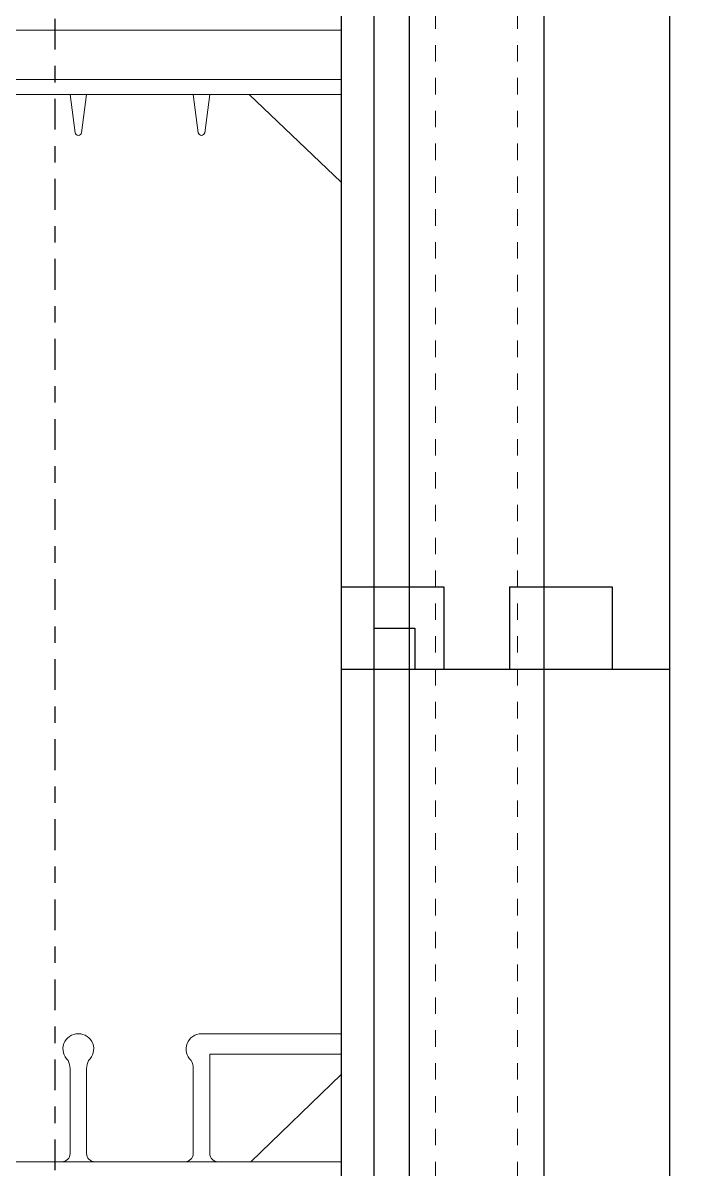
# Model space of a CAD drawing. Header units: inches. Extents: x -95.1 to -22.3, y 149.9 to 234.1.
# Drawn here: x -65.85 to -61.79, y 183.89 to 190.87 of the extents above; entities that cross this region are included whole.
import ezdxf

# ---------------------------------------------------------------- set-up
doc = ezdxf.new("R2010")
doc.units = ezdxf.units.IN
doc.header["$MEASUREMENT"] = 0
for name, pattern in [('CENTER', [2, 1.25, -0.25, 0.25, -0.25]), ('DASHED2', [0.375, 0.25, -0.125]), ('HIDDEN', [0.375, 0.25, -0.125])]:
    doc.linetypes.add(name, pattern=pattern)
for name, color, linetype, lineweight in [('A2 Hatch', 8, 'Continuous', 9), ('DETAILS', 7, 'Continuous', 13), ('DIM', 3, 'Continuous', 13), ('REBAR', 2, 'CENTER', 30)]:
    doc.layers.add(name, color=color, linetype=linetype, lineweight=lineweight)
doc.styles.add('ARCTEXT', font='arctext.shx', dxfattribs={"width": 0.85})
doc.dimstyles.new('ARCTEXT1-4', dxfattribs={"dimtxt": 4, "dimasz": 2, "dimexe": 2, "dimexo": 2, "dimgap": 2, "dimtad": 1, "dimdec": 4, "dimzin": 3, "dimdsep": 46, "dimlunit": 4, "dimtxsty": 'ARCTEXT', "dimblk": 'ARCHTICK', "dimcen": 2, "dimaunit": 1, "dimadec": 0, "dimazin": 0, "dimtfac": 1, "dimtdec": 4, "dimtmove": 2, "dimatfit": 3, "dimldrblk": 'arrow', "dimfxl": 0, "dimtolj": 1, "dimtzin": 0, "dimarcsym": 0})

# ---------------------------------------------------------------- blocks, each defined once
blk = doc.blocks.new('_ArchTick')
at = {"color": 0, "linetype": 'ByBlock', "const_width": 0.15}
blk.add_lwpolyline([(-0.5, -0.5), (0.5, 0.5)], dxfattribs=at)
blk = doc.blocks.new('arrow')
at = {"layer": 'DIM'}
blk.add_hatch(color=253, dxfattribs=at).paths.add_polyline_path([(-2, 0.5), (-2, -0.5), (0, 0)])
at = {"layer": 'DIM', "lineweight": 9}
for points in [[(-2, 0.983), (-2, 0.5), (-2.469, 0.617)], [(0.374, 0.094), (0, 0)], [(0.374, -0.094), (0, 0)], [(-2, -0.983), (-2, -0.5), (-2.469, -0.617)]]:
    blk.add_lwpolyline(points, dxfattribs=at)
at = {"layer": 'DIM', "lineweight": 15}
blk.add_lwpolyline([(0, 0), (-2, -0.5), (-2, 0.5), (0, 0)], dxfattribs=at)

msp = doc.modelspace()

# ---------------------------------------------------------------- linework, layer by layer
at = {"color": 1}
for p, q in [((-63.9175, 199.4395), (-63.9175, 186.9395)), ((-63.7175, 199.1895), (-63.7175, 186.9395)), ((-63.5025, 198.9395), (-63.5025, 186.9395)), ((-62.6825, 198.9395), (-62.6825, 186.9395)), ((-61.9175, 198.9395), (-61.9175, 186.9395)), ((-63.9175, 187.4395), (-63.2925, 187.4395)), ((-63.9175, 187.4395), (-63.2925, 187.4395)), ((-63.9175, 187.4395), (-63.2925, 187.4395)), ((-63.9175, 187.4395), (-63.2925, 187.4395)), ((-63.9175, 187.4395), (-63.2925, 187.4395)), ((-63.9175, 187.4395), (-63.2925, 187.4395)), ((-63.9175, 187.4395), (-63.2925, 187.4395)), ((-63.9175, 187.4395), (-63.2925, 187.4395)), ((-63.9175, 187.4395), (-63.2925, 187.4395)), ((-63.9175, 187.4395), (-63.2925, 187.4395)), ((-63.9175, 187.4395), (-63.2925, 187.4395)), ((-63.9175, 187.4395), (-63.9175, 176.0124)), ((-63.9175, 187.4395), (-63.2925, 187.4395)), ((-63.9175, 187.4395), (-63.2925, 187.4395)), ((-63.9175, 187.4395), (-63.2925, 187.4395)), ((-63.9175, 187.4395), (-63.2925, 187.4395)), ((-63.9175, 187.4395), (-63.2925, 187.4395)), ((-63.9175, 187.4395), (-63.2925, 187.4395)), ((-63.9175, 187.4395), (-63.2925, 187.4395)), ((-63.9175, 187.4395), (-63.2925, 187.4395)), ((-63.9175, 187.4395), (-63.2925, 187.4395)), ((-63.9175, 187.4395), (-63.2925, 187.4395)), ((-63.9175, 187.4395), (-63.2925, 187.4395)), ((-63.9175, 187.4395), (-63.2925, 187.4395)), ((-63.9175, 187.4395), (-63.2925, 187.4395)), ((-63.2925, 187.4395), (-63.2925, 186.9395)), ((-63.2925, 187.4395), (-63.2925, 186.9395)), ((-63.2925, 187.4395), (-63.2925, 186.9395)), ((-63.2925, 187.4395), (-63.2925, 186.9395)), ((-63.2925, 187.4395), (-63.2925, 186.9395)), ((-63.2925, 187.4395), (-63.2925, 186.9395)), ((-63.2925, 187.4395), (-63.2925, 186.9395)), ((-63.2925, 187.4395), (-63.2925, 186.9395)), ((-63.2925, 187.4395), (-63.2925, 186.9395)), ((-63.2925, 187.4395), (-63.2925, 186.9395)), ((-63.2925, 187.4395), (-63.2925, 186.9395)), ((-63.2925, 187.4395), (-63.2925, 186.9395)), ((-63.2925, 187.4395), (-63.2925, 186.9395)), ((-63.2925, 187.4395), (-63.2925, 186.9395)), ((-63.2925, 187.4395), (-63.2925, 186.9395)), ((-63.2925, 187.4395), (-63.2925, 186.9395)), ((-63.2925, 187.4395), (-63.2925, 186.9395)), ((-63.2925, 187.4395), (-63.2925, 186.9395)), ((-63.2925, 187.4395), (-63.2925, 186.9395)), ((-63.2925, 187.4395), (-63.2925, 186.9395)), ((-63.2925, 187.4395), (-63.2925, 186.9395)), ((-63.2925, 187.4395), (-63.2925, 186.9395)), ((-63.2925, 187.4395), (-63.2925, 186.9395)), ((-63.2925, 187.4395), (-63.2925, 186.9395)), ((-62.8925, 187.4395), (-62.8925, 186.9395)), ((-62.8925, 187.4395), (-62.2675, 187.4395)), ((-62.8925, 187.4395), (-62.8925, 186.9395)), ((-62.8925, 187.4395), (-62.2675, 187.4395)), ((-62.8925, 187.4395), (-62.8925, 186.9395)), ((-62.8925, 187.4395), (-62.2675, 187.4395)), ((-62.8925, 187.4395), (-62.8925, 186.9395)), ((-62.8925, 187.4395), (-62.2675, 187.4395)), ((-62.8925, 187.4395), (-62.8925, 186.9395)), ((-62.8925, 187.4395), (-62.2675, 187.4395)), ((-62.8925, 187.4395), (-62.8925, 186.9395)), ((-62.8925, 187.4395), (-62.2675, 187.4395)), ((-62.8925, 187.4395), (-62.8925, 186.9395)), ((-62.8925, 187.4395), (-62.2675, 187.4395)), ((-62.8925, 187.4395), (-62.8925, 186.9395)), ((-62.8925, 187.4395), (-62.2675, 187.4395)), ((-62.8925, 187.4395), (-62.8925, 186.9395)), ((-62.8925, 187.4395), (-62.2675, 187.4395)), ((-62.8925, 187.4395), (-62.8925, 186.9395)), ((-62.8925, 187.4395), (-62.2675, 187.4395)), ((-62.8925, 187.4395), (-62.8925, 186.9395)), ((-62.8925, 187.4395), (-62.2675, 187.4395)), ((-62.8925, 187.4395), (-62.8925, 186.9395)), ((-62.8925, 187.4395), (-62.2675, 187.4395)), ((-62.8925, 187.4395), (-62.8925, 186.9395)), ((-62.8925, 187.4395), (-62.2675, 187.4395)), ((-62.8925, 187.4395), (-62.8925, 186.9395)), ((-62.8925, 187.4395), (-62.2675, 187.4395)), ((-62.8925, 187.4395), (-62.8925, 186.9395)), ((-62.8925, 187.4395), (-62.2675, 187.4395)), ((-62.8925, 187.4395), (-62.8925, 186.9395)), ((-62.8925, 187.4395), (-62.2675, 187.4395)), ((-62.8925, 187.4395), (-62.8925, 186.9395)), ((-62.8925, 187.4395), (-62.2675, 187.4395)), ((-62.8925, 187.4395), (-62.8925, 186.9395)), ((-62.8925, 187.4395), (-62.2675, 187.4395)), ((-62.8925, 187.4395), (-62.8925, 186.9395)), ((-62.8925, 187.4395), (-62.2675, 187.4395)), ((-62.8925, 187.4395), (-62.8925, 186.9395)), ((-62.8925, 187.4395), (-62.2675, 187.4395)), ((-62.8925, 187.4395), (-62.8925, 186.9395)), ((-62.8925, 187.4395), (-62.2675, 187.4395)), ((-62.8925, 187.4395), (-62.8925, 186.9395)), ((-62.8925, 187.4395), (-62.2675, 187.4395)), ((-62.8925, 187.4395), (-62.8925, 186.9395)), ((-62.8925, 187.4395), (-62.2675, 187.4395)), ((-62.8925, 187.4395), (-62.8925, 186.9395)), ((-62.8925, 187.4395), (-62.2675, 187.4395)), ((-62.2675, 187.4395), (-62.2675, 186.9395)), ((-62.2675, 187.4395), (-62.2675, 186.9395)), ((-62.2675, 187.4395), (-62.2675, 186.9395)), ((-62.2675, 187.4395), (-62.2675, 186.9395)), ((-62.2675, 187.4395), (-62.2675, 186.9395)), ((-62.2675, 187.4395), (-62.2675, 186.9395)), ((-62.2675, 187.4395), (-62.2675, 186.9395)), ((-62.2675, 187.4395), (-62.2675, 186.9395)), ((-62.2675, 187.4395), (-62.2675, 186.9395)), ((-62.2675, 187.4395), (-62.2675, 186.9395)), ((-62.2675, 187.4395), (-62.2675, 186.9395)), ((-62.2675, 187.4395), (-62.2675, 186.9395)), ((-62.2675, 187.4395), (-62.2675, 186.9395)), ((-62.2675, 187.4395), (-62.2675, 186.9395)), ((-62.2675, 187.4395), (-62.2675, 186.9395)), ((-62.2675, 187.4395), (-62.2675, 186.9395)), ((-62.2675, 187.4395), (-62.2675, 186.9395)), ((-62.2675, 187.4395), (-62.2675, 186.9395)), ((-62.2675, 187.4395), (-62.2675, 186.9395)), ((-62.2675, 187.4395), (-62.2675, 186.9395)), ((-62.2675, 187.4395), (-62.2675, 186.9395)), ((-62.2675, 187.4395), (-62.2675, 186.9395)), ((-62.2675, 187.4395), (-62.2675, 186.9395)), ((-62.2675, 187.4395), (-62.2675, 186.9395)), ((-63.7175, 187.1895), (-63.4675, 187.1895)), ((-63.7175, 187.1895), (-63.4675, 187.1895)), ((-63.7175, 187.1895), (-63.4675, 187.1895)), ((-63.7175, 187.1895), (-63.4675, 187.1895)), ((-63.7175, 187.1895), (-63.4675, 187.1895)), ((-63.7175, 187.1895), (-63.4675, 187.1895)), ((-63.7175, 187.1895), (-63.4675, 187.1895)), ((-63.7175, 187.1895), (-63.4675, 187.1895)), ((-63.7175, 187.1895), (-63.4675, 187.1895)), ((-63.7175, 187.1895), (-63.4675, 187.1895)), ((-63.7175, 187.1895), (-63.4675, 187.1895)), ((-63.7175, 187.1895), (-63.7175, 176.0803)), ((-63.7175, 187.1895), (-63.4675, 187.1895)), ((-63.7175, 187.1895), (-63.4675, 187.1895)), ((-63.7175, 187.1895), (-63.4675, 187.1895)), ((-63.7175, 187.1895), (-63.4675, 187.1895)), ((-63.7175, 187.1895), (-63.4675, 187.1895)), ((-63.7175, 187.1895), (-63.4675, 187.1895)), ((-63.7175, 187.1895), (-63.4675, 187.1895)), ((-63.7175, 187.1895), (-63.4675, 187.1895)), ((-63.7175, 187.1895), (-63.4675, 187.1895)), ((-63.7175, 187.1895), (-63.4675, 187.1895)), ((-63.7175, 187.1895), (-63.4675, 187.1895)), ((-63.7175, 187.1895), (-63.4675, 187.1895)), ((-63.7175, 187.1895), (-63.4675, 187.1895)), ((-63.4675, 187.1895), (-63.4675, 186.9395)), ((-63.4675, 187.1895), (-63.4675, 186.9395)), ((-63.4675, 187.1895), (-63.4675, 186.9395)), ((-63.4675, 187.1895), (-63.4675, 186.9395)), ((-63.4675, 187.1895), (-63.4675, 186.9395)), ((-63.4675, 187.1895), (-63.4675, 186.9395)), ((-63.4675, 187.1895), (-63.4675, 186.9395)), ((-63.4675, 187.1895), (-63.4675, 186.9395)), ((-63.4675, 187.1895), (-63.4675, 186.9395)), ((-63.4675, 187.1895), (-63.4675, 186.9395)), ((-63.4675, 187.1895), (-63.4675, 186.9395)), ((-63.4675, 187.1895), (-63.4675, 186.9395)), ((-63.4675, 187.1895), (-63.4675, 186.9395)), ((-63.4675, 187.1895), (-63.4675, 186.9395)), ((-63.4675, 187.1895), (-63.4675, 186.9395)), ((-63.4675, 187.1895), (-63.4675, 186.9395)), ((-63.4675, 187.1895), (-63.4675, 186.9395)), ((-63.4675, 187.1895), (-63.4675, 186.9395)), ((-63.4675, 187.1895), (-63.4675, 186.9395)), ((-63.4675, 187.1895), (-63.4675, 186.9395)), ((-63.4675, 187.1895), (-63.4675, 186.9395)), ((-63.4675, 187.1895), (-63.4675, 186.9395)), ((-63.4675, 187.1895), (-63.4675, 186.9395)), ((-63.4675, 187.1895), (-63.4675, 186.9395)), ((-63.9175, 186.9395), (-61.9175, 186.9395)), ((-63.9175, 186.9395), (-63.7175, 186.9395)), ((-63.9175, 186.9395), (-61.9175, 186.9395)), ((-63.9175, 186.9395), (-61.9175, 186.9395)), ((-63.9175, 186.9395), (-63.7175, 186.9395)), ((-63.9175, 186.9395), (-61.9175, 186.9395)), ((-63.9175, 186.9395), (-61.9175, 186.9395)), ((-63.9175, 186.9395), (-61.9175, 186.9395)), ((-63.9175, 186.9395), (-63.7175, 186.9395)), ((-63.9175, 186.9395), (-61.9175, 186.9395)), ((-63.9175, 186.9395), (-61.9175, 186.9395)), ((-63.9175, 186.9395), (-63.7175, 186.9395)), ((-63.9175, 186.9395), (-61.9175, 186.9395)), ((-63.9175, 186.9395), (-61.9175, 186.9395)), ((-63.9175, 186.9395), (-61.9175, 186.9395)), ((-63.9175, 186.9395), (-63.7175, 186.9395)), ((-63.9175, 186.9395), (-61.9175, 186.9395)), ((-63.9175, 186.9395), (-61.9175, 186.9395)), ((-63.9175, 186.9395), (-63.7175, 186.9395)), ((-63.9175, 186.9395), (-61.9175, 186.9395)), ((-63.9175, 186.9395), (-61.9175, 186.9395)), ((-63.9175, 186.9395), (-61.9175, 186.9395)), ((-63.9175, 186.9395), (-63.7175, 186.9395)), ((-63.9175, 186.9395), (-61.9175, 186.9395)), ((-63.9175, 186.9395), (-61.9175, 186.9395)), ((-63.9175, 186.9395), (-63.7175, 186.9395)), ((-63.9175, 186.9395), (-61.9175, 186.9395)), ((-63.9175, 186.9395), (-61.9175, 186.9395)), ((-63.9175, 186.9395), (-61.9175, 186.9395)), ((-63.9175, 186.9395), (-63.7175, 186.9395)), ((-63.9175, 186.9395), (-61.9175, 186.9395)), ((-63.9175, 186.9395), (-61.9175, 186.9395)), ((-63.9175, 186.9395), (-63.7175, 186.9395)), ((-63.9175, 186.9395), (-61.9175, 186.9395)), ((-63.9175, 186.9395), (-61.9175, 186.9395)), ((-63.9175, 186.9395), (-61.9175, 186.9395)), ((-63.9175, 186.9395), (-63.7175, 186.9395)), ((-63.9175, 186.9395), (-61.9175, 186.9395)), ((-63.9175, 186.9395), (-61.9175, 186.9395)), ((-63.9175, 186.9395), (-63.7175, 186.9395)), ((-63.9175, 186.9395), (-61.9175, 186.9395)), ((-63.9175, 186.9395), (-61.9175, 186.9395)), ((-63.9175, 186.9395), (-61.9175, 186.9395)), ((-63.9175, 186.9395), (-63.7175, 186.9395)), ((-63.9175, 186.9395), (-61.9175, 186.9395)), ((-63.9175, 186.9395), (-61.9175, 186.9395)), ((-63.9175, 186.9395), (-63.7175, 186.9395)), ((-63.9175, 186.9395), (-61.9175, 186.9395)), ((-63.9175, 186.9395), (-61.9175, 186.9395)), ((-63.9175, 186.9395), (-61.9175, 186.9395)), ((-63.9175, 186.9395), (-63.7175, 186.9395)), ((-63.9175, 186.9395), (-61.9175, 186.9395)), ((-63.9175, 186.9395), (-61.9175, 186.9395)), ((-63.9175, 186.9395), (-63.7175, 186.9395)), ((-63.9175, 186.9395), (-61.9175, 186.9395)), ((-63.9175, 186.9395), (-61.9175, 186.9395)), ((-63.9175, 186.9395), (-61.9175, 186.9395)), ((-63.9175, 186.9395), (-63.7175, 186.9395)), ((-63.9175, 186.9395), (-61.9175, 186.9395)), ((-63.9175, 186.9395), (-61.9175, 186.9395)), ((-63.9175, 186.9395), (-63.7175, 186.9395)), ((-63.9175, 186.9395), (-61.9175, 186.9395)), ((-63.9175, 186.9395), (-61.9175, 186.9395)), ((-63.9175, 186.9395), (-61.9175, 186.9395)), ((-63.9175, 186.9395), (-63.7175, 186.9395)), ((-63.9175, 186.9395), (-61.9175, 186.9395)), ((-63.9175, 186.9395), (-61.9175, 186.9395)), ((-63.9175, 186.9395), (-63.7175, 186.9395)), ((-63.9175, 186.9395), (-61.9175, 186.9395)), ((-63.9175, 186.9395), (-61.9175, 186.9395)), ((-63.9175, 186.9395), (-61.9175, 186.9395)), ((-63.9175, 186.9395), (-63.7175, 186.9395)), ((-63.9175, 186.9395), (-61.9175, 186.9395)), ((-63.9175, 186.9395), (-61.9175, 186.9395)), ((-63.9175, 186.9395), (-63.7175, 186.9395)), ((-63.9175, 186.9395), (-61.9175, 186.9395)), ((-63.9175, 186.9395), (-61.9175, 186.9395)), ((-63.9175, 186.9395), (-61.9175, 186.9395)), ((-63.9175, 186.9395), (-63.7175, 186.9395)), ((-63.9175, 186.9395), (-61.9175, 186.9395)), ((-63.9175, 186.9395), (-61.9175, 186.9395)), ((-63.9175, 186.9395), (-63.7175, 186.9395)), ((-63.9175, 186.9395), (-61.9175, 186.9395)), ((-63.9175, 186.9395), (-61.9175, 186.9395)), ((-63.5025, 186.9395), (-61.9175, 186.9395)), ((-63.5025, 186.9395), (-61.9175, 186.9395)), ((-63.5025, 186.9395), (-61.9175, 186.9395)), ((-63.5025, 186.9395), (-61.9175, 186.9395)), ((-63.5025, 186.9395), (-61.9175, 186.9395)), ((-63.5025, 186.9395), (-61.9175, 186.9395)), ((-63.5025, 186.9395), (-61.9175, 186.9395)), ((-63.5025, 186.9395), (-61.9175, 186.9395)), ((-63.5025, 186.9395), (-61.9175, 186.9395)), ((-63.5025, 186.9395), (-61.9175, 186.9395)), ((-63.5025, 186.9395), (-61.9175, 186.9395)), ((-63.5025, 186.9395), (-61.9175, 186.9395)), ((-63.5025, 186.9395), (-63.5025, 176.1532)), ((-63.5025, 186.9395), (-61.9175, 186.9395)), ((-63.5025, 186.9395), (-61.9175, 186.9395)), ((-63.5025, 186.9395), (-61.9175, 186.9395)), ((-63.5025, 186.9395), (-61.9175, 186.9395)), ((-63.5025, 186.9395), (-61.9175, 186.9395)), ((-63.5025, 186.9395), (-61.9175, 186.9395)), ((-63.5025, 186.9395), (-61.9175, 186.9395)), ((-63.5025, 186.9395), (-61.9175, 186.9395)), ((-63.5025, 186.9395), (-61.9175, 186.9395)), ((-63.5025, 186.9395), (-61.9175, 186.9395)), ((-63.5025, 186.9395), (-61.9175, 186.9395)), ((-63.5025, 186.9395), (-61.9175, 186.9395)), ((-62.6825, 186.9395), (-62.6825, 176.4313)), ((-61.9175, 186.9395), (-61.9175, 176.6907))]:
    msp.add_line(p, q, dxfattribs=at)
at = {"color": 1, "linetype": 'HIDDEN', "ltscale": 0.02}
for p, q in [((-63.9175, 187.4395), (-63.2925, 187.4395)), ((-63.9175, 187.4395), (-63.2925, 187.4395)), ((-63.9175, 187.4395), (-63.2925, 187.4395)), ((-63.9175, 187.4395), (-63.2925, 187.4395)), ((-63.9175, 187.4395), (-63.2925, 187.4395)), ((-63.9175, 187.4395), (-63.2925, 187.4395)), ((-63.9175, 187.4395), (-63.2925, 187.4395)), ((-63.9175, 187.4395), (-63.2925, 187.4395)), ((-63.9175, 187.4395), (-63.2925, 187.4395)), ((-63.9175, 187.4395), (-63.2925, 187.4395)), ((-63.9175, 187.4395), (-63.2925, 187.4395)), ((-63.9175, 187.4395), (-63.2925, 187.4395)), ((-63.9175, 187.4395), (-63.2925, 187.4395)), ((-63.9175, 187.4395), (-63.2925, 187.4395)), ((-63.9175, 187.4395), (-63.2925, 187.4395)), ((-63.9175, 187.4395), (-63.2925, 187.4395)), ((-63.9175, 187.4395), (-63.2925, 187.4395)), ((-63.9175, 187.4395), (-63.2925, 187.4395)), ((-63.9175, 187.4395), (-63.2925, 187.4395)), ((-63.9175, 187.4395), (-63.2925, 187.4395)), ((-63.9175, 187.4395), (-63.2925, 187.4395)), ((-63.9175, 187.4395), (-63.2925, 187.4395)), ((-63.9175, 187.4395), (-63.2925, 187.4395)), ((-63.9175, 187.4395), (-63.2925, 187.4395)), ((-63.9175, 187.4395), (-63.2925, 187.4395)), ((-63.9175, 187.4395), (-63.2925, 187.4395)), ((-63.9175, 187.4395), (-63.2925, 187.4395)), ((-63.9175, 187.4395), (-63.2925, 187.4395)), ((-63.9175, 187.4395), (-63.2925, 187.4395)), ((-63.9175, 187.4395), (-63.2925, 187.4395)), ((-63.9175, 187.4395), (-63.2925, 187.4395)), ((-63.9175, 187.4395), (-63.2925, 187.4395)), ((-63.9175, 187.4395), (-63.2925, 187.4395)), ((-63.9175, 187.4395), (-63.2925, 187.4395)), ((-63.9175, 187.4395), (-63.2925, 187.4395)), ((-63.9175, 187.4395), (-63.2925, 187.4395)), ((-63.9175, 187.4395), (-63.2925, 187.4395)), ((-63.9175, 187.4395), (-63.2925, 187.4395)), ((-63.9175, 187.4395), (-63.2925, 187.4395)), ((-63.9175, 187.4395), (-63.2925, 187.4395)), ((-63.9175, 187.4395), (-63.2925, 187.4395)), ((-63.9175, 187.4395), (-63.2925, 187.4395)), ((-63.9175, 187.4395), (-63.2925, 187.4395)), ((-63.9175, 187.4395), (-63.2925, 187.4395)), ((-63.9175, 187.4395), (-63.2925, 187.4395)), ((-63.9175, 187.4395), (-63.2925, 187.4395)), ((-63.9175, 187.4395), (-63.2925, 187.4395)), ((-63.9175, 187.4395), (-63.2925, 187.4395)), ((-63.9175, 187.4395), (-63.2925, 187.4395)), ((-63.9175, 187.4395), (-63.2925, 187.4395)), ((-63.9175, 187.4395), (-63.2925, 187.4395)), ((-63.9175, 187.4395), (-63.2925, 187.4395)), ((-63.9175, 187.4395), (-63.2925, 187.4395)), ((-63.9175, 187.4395), (-63.2925, 187.4395)), ((-63.9175, 187.4395), (-63.2925, 187.4395)), ((-63.9175, 187.4395), (-63.2925, 187.4395)), ((-63.9175, 187.4395), (-63.2925, 187.4395)), ((-63.9175, 187.4395), (-63.2925, 187.4395)), ((-63.9175, 187.4395), (-63.2925, 187.4395)), ((-63.9175, 187.4395), (-63.2925, 187.4395)), ((-63.2925, 187.4395), (-63.2925, 186.9395)), ((-63.2925, 187.4395), (-63.2925, 186.9395)), ((-63.2925, 187.4395), (-63.2925, 186.9395)), ((-63.2925, 187.4395), (-63.2925, 186.9395)), ((-63.2925, 187.4395), (-63.2925, 186.9395)), ((-63.2925, 187.4395), (-63.2925, 186.9395)), ((-63.2925, 187.4395), (-63.2925, 186.9395)), ((-63.2925, 187.4395), (-63.2925, 186.9395)), ((-63.2925, 187.4395), (-63.2925, 186.9395)), ((-63.2925, 187.4395), (-63.2925, 186.9395)), ((-63.2925, 187.4395), (-63.2925, 186.9395)), ((-63.2925, 187.4395), (-63.2925, 186.9395)), ((-63.2925, 187.4395), (-63.2925, 186.9395)), ((-63.2925, 187.4395), (-63.2925, 186.9395)), ((-63.2925, 187.4395), (-63.2925, 186.9395)), ((-63.2925, 187.4395), (-63.2925, 186.9395)), ((-63.2925, 187.4395), (-63.2925, 186.9395)), ((-63.2925, 187.4395), (-63.2925, 186.9395)), ((-63.2925, 187.4395), (-63.2925, 186.9395)), ((-63.2925, 187.4395), (-63.2925, 186.9395)), ((-63.2925, 187.4395), (-63.2925, 186.9395)), ((-63.2925, 187.4395), (-63.2925, 186.9395)), ((-63.2925, 187.4395), (-63.2925, 186.9395)), ((-63.2925, 187.4395), (-63.2925, 186.9395)), ((-63.2925, 187.4395), (-63.2925, 186.9395)), ((-63.2925, 187.4395), (-63.2925, 186.9395)), ((-63.2925, 187.4395), (-63.2925, 186.9395)), ((-63.2925, 187.4395), (-63.2925, 186.9395)), ((-63.2925, 187.4395), (-63.2925, 186.9395)), ((-63.2925, 187.4395), (-63.2925, 186.9395)), ((-63.2925, 187.4395), (-63.2925, 186.9395)), ((-63.2925, 187.4395), (-63.2925, 186.9395)), ((-63.2925, 187.4395), (-63.2925, 186.9395)), ((-63.2925, 187.4395), (-63.2925, 186.9395)), ((-63.2925, 187.4395), (-63.2925, 186.9395)), ((-63.2925, 187.4395), (-63.2925, 186.9395)), ((-63.2925, 187.4395), (-63.2925, 186.9395)), ((-63.2925, 187.4395), (-63.2925, 186.9395)), ((-63.2925, 187.4395), (-63.2925, 186.9395)), ((-63.2925, 187.4395), (-63.2925, 186.9395)), ((-63.2925, 187.4395), (-63.2925, 186.9395)), ((-63.2925, 187.4395), (-63.2925, 186.9395)), ((-63.2925, 187.4395), (-63.2925, 186.9395)), ((-63.2925, 187.4395), (-63.2925, 186.9395)), ((-63.2925, 187.4395), (-63.2925, 186.9395)), ((-63.2925, 187.4395), (-63.2925, 186.9395)), ((-63.2925, 187.4395), (-63.2925, 186.9395)), ((-63.2925, 187.4395), (-63.2925, 186.9395)), ((-63.2925, 187.4395), (-63.2925, 186.9395)), ((-63.2925, 187.4395), (-63.2925, 186.9395)), ((-63.2925, 187.4395), (-63.2925, 186.9395)), ((-63.2925, 187.4395), (-63.2925, 186.9395)), ((-63.2925, 187.4395), (-63.2925, 186.9395)), ((-63.2925, 187.4395), (-63.2925, 186.9395)), ((-63.2925, 187.4395), (-63.2925, 186.9395)), ((-63.2925, 187.4395), (-63.2925, 186.9395)), ((-63.2925, 187.4395), (-63.2925, 186.9395)), ((-63.2925, 187.4395), (-63.2925, 186.9395)), ((-63.2925, 187.4395), (-63.2925, 186.9395)), ((-63.2925, 187.4395), (-63.2925, 186.9395)), ((-62.8925, 187.4395), (-62.8925, 186.9395)), ((-62.8925, 187.4395), (-62.2675, 187.4395)), ((-62.8925, 187.4395), (-62.8925, 186.9395)), ((-62.8925, 187.4395), (-62.2675, 187.4395)), ((-62.8925, 187.4395), (-62.8925, 186.9395)), ((-62.8925, 187.4395), (-62.2675, 187.4395)), ((-62.8925, 187.4395), (-62.8925, 186.9395)), ((-62.8925, 187.4395), (-62.2675, 187.4395)), ((-62.8925, 187.4395), (-62.8925, 186.9395)), ((-62.8925, 187.4395), (-62.2675, 187.4395)), ((-62.8925, 187.4395), (-62.8925, 186.9395)), ((-62.8925, 187.4395), (-62.2675, 187.4395)), ((-62.8925, 187.4395), (-62.8925, 186.9395)), ((-62.8925, 187.4395), (-62.2675, 187.4395)), ((-62.8925, 187.4395), (-62.8925, 186.9395)), ((-62.8925, 187.4395), (-62.2675, 187.4395)), ((-62.8925, 187.4395), (-62.8925, 186.9395)), ((-62.8925, 187.4395), (-62.2675, 187.4395)), ((-62.8925, 187.4395), (-62.8925, 186.9395)), ((-62.8925, 187.4395), (-62.2675, 187.4395)), ((-62.8925, 187.4395), (-62.8925, 186.9395)), ((-62.8925, 187.4395), (-62.2675, 187.4395)), ((-62.8925, 187.4395), (-62.8925, 186.9395)), ((-62.8925, 187.4395), (-62.2675, 187.4395)), ((-62.8925, 187.4395), (-62.8925, 186.9395)), ((-62.8925, 187.4395), (-62.2675, 187.4395)), ((-62.8925, 187.4395), (-62.8925, 186.9395)), ((-62.8925, 187.4395), (-62.2675, 187.4395)), ((-62.8925, 187.4395), (-62.8925, 186.9395)), ((-62.8925, 187.4395), (-62.2675, 187.4395)), ((-62.8925, 187.4395), (-62.8925, 186.9395)), ((-62.8925, 187.4395), (-62.2675, 187.4395)), ((-62.8925, 187.4395), (-62.8925, 186.9395)), ((-62.8925, 187.4395), (-62.2675, 187.4395)), ((-62.8925, 187.4395), (-62.8925, 186.9395)), ((-62.8925, 187.4395), (-62.2675, 187.4395)), ((-62.8925, 187.4395), (-62.8925, 186.9395)), ((-62.8925, 187.4395), (-62.2675, 187.4395)), ((-62.8925, 187.4395), (-62.8925, 186.9395)), ((-62.8925, 187.4395), (-62.2675, 187.4395)), ((-62.8925, 187.4395), (-62.8925, 186.9395)), ((-62.8925, 187.4395), (-62.2675, 187.4395)), ((-62.8925, 187.4395), (-62.8925, 186.9395)), ((-62.8925, 187.4395), (-62.2675, 187.4395)), ((-62.8925, 187.4395), (-62.8925, 186.9395)), ((-62.8925, 187.4395), (-62.2675, 187.4395)), ((-62.8925, 187.4395), (-62.8925, 186.9395)), ((-62.8925, 187.4395), (-62.2675, 187.4395)), ((-62.8925, 187.4395), (-62.8925, 186.9395)), ((-62.8925, 187.4395), (-62.2675, 187.4395)), ((-62.8925, 187.4395), (-62.8925, 186.9395)), ((-62.8925, 187.4395), (-62.2675, 187.4395)), ((-62.8925, 187.4395), (-62.8925, 186.9395)), ((-62.8925, 187.4395), (-62.2675, 187.4395)), ((-62.8925, 187.4395), (-62.8925, 186.9395)), ((-62.8925, 187.4395), (-62.2675, 187.4395)), ((-62.8925, 187.4395), (-62.8925, 186.9395)), ((-62.8925, 187.4395), (-62.2675, 187.4395)), ((-62.8925, 187.4395), (-62.8925, 186.9395)), ((-62.8925, 187.4395), (-62.2675, 187.4395)), ((-62.8925, 187.4395), (-62.8925, 186.9395)), ((-62.8925, 187.4395), (-62.2675, 187.4395)), ((-62.8925, 187.4395), (-62.8925, 186.9395)), ((-62.8925, 187.4395), (-62.2675, 187.4395)), ((-62.8925, 187.4395), (-62.8925, 186.9395)), ((-62.8925, 187.4395), (-62.2675, 187.4395)), ((-62.8925, 187.4395), (-62.8925, 186.9395)), ((-62.8925, 187.4395), (-62.2675, 187.4395)), ((-62.8925, 187.4395), (-62.8925, 186.9395)), ((-62.8925, 187.4395), (-62.2675, 187.4395)), ((-62.8925, 187.4395), (-62.8925, 186.9395)), ((-62.8925, 187.4395), (-62.2675, 187.4395)), ((-62.8925, 187.4395), (-62.8925, 186.9395)), ((-62.8925, 187.4395), (-62.2675, 187.4395)), ((-62.8925, 187.4395), (-62.8925, 186.9395)), ((-62.8925, 187.4395), (-62.2675, 187.4395)), ((-62.8925, 187.4395), (-62.8925, 186.9395)), ((-62.8925, 187.4395), (-62.2675, 187.4395)), ((-62.8925, 187.4395), (-62.8925, 186.9395)), ((-62.8925, 187.4395), (-62.2675, 187.4395)), ((-62.8925, 187.4395), (-62.8925, 186.9395)), ((-62.8925, 187.4395), (-62.2675, 187.4395)), ((-62.8925, 187.4395), (-62.8925, 186.9395)), ((-62.8925, 187.4395), (-62.2675, 187.4395)), ((-62.8925, 187.4395), (-62.8925, 186.9395)), ((-62.8925, 187.4395), (-62.2675, 187.4395)), ((-62.8925, 187.4395), (-62.8925, 186.9395)), ((-62.8925, 187.4395), (-62.2675, 187.4395)), ((-62.8925, 187.4395), (-62.8925, 186.9395)), ((-62.8925, 187.4395), (-62.2675, 187.4395)), ((-62.8925, 187.4395), (-62.8925, 186.9395)), ((-62.8925, 187.4395), (-62.2675, 187.4395)), ((-62.8925, 187.4395), (-62.8925, 186.9395)), ((-62.8925, 187.4395), (-62.2675, 187.4395)), ((-62.8925, 187.4395), (-62.8925, 186.9395)), ((-62.8925, 187.4395), (-62.2675, 187.4395)), ((-62.8925, 187.4395), (-62.8925, 186.9395)), ((-62.8925, 187.4395), (-62.2675, 187.4395)), ((-62.8925, 187.4395), (-62.8925, 186.9395)), ((-62.8925, 187.4395), (-62.2675, 187.4395)), ((-62.8925, 187.4395), (-62.8925, 186.9395)), ((-62.8925, 187.4395), (-62.2675, 187.4395)), ((-62.8925, 187.4395), (-62.8925, 186.9395)), ((-62.8925, 187.4395), (-62.2675, 187.4395)), ((-62.8925, 187.4395), (-62.8925, 186.9395)), ((-62.8925, 187.4395), (-62.2675, 187.4395)), ((-62.8925, 187.4395), (-62.8925, 186.9395)), ((-62.8925, 187.4395), (-62.2675, 187.4395)), ((-62.8925, 187.4395), (-62.8925, 186.9395)), ((-62.8925, 187.4395), (-62.2675, 187.4395)), ((-62.8925, 187.4395), (-62.8925, 186.9395)), ((-62.8925, 187.4395), (-62.2675, 187.4395)), ((-62.8925, 187.4395), (-62.8925, 186.9395)), ((-62.8925, 187.4395), (-62.2675, 187.4395)), ((-62.8925, 187.4395), (-62.8925, 186.9395)), ((-62.8925, 187.4395), (-62.2675, 187.4395)), ((-62.8925, 187.4395), (-62.8925, 186.9395)), ((-62.8925, 187.4395), (-62.2675, 187.4395)), ((-62.8925, 187.4395), (-62.8925, 186.9395)), ((-62.8925, 187.4395), (-62.2675, 187.4395)), ((-62.2675, 187.4395), (-62.2675, 186.9395)), ((-62.2675, 187.4395), (-62.2675, 186.9395)), ((-62.2675, 187.4395), (-62.2675, 186.9395)), ((-62.2675, 187.4395), (-62.2675, 186.9395)), ((-62.2675, 187.4395), (-62.2675, 186.9395)), ((-62.2675, 187.4395), (-62.2675, 186.9395)), ((-62.2675, 187.4395), (-62.2675, 186.9395)), ((-62.2675, 187.4395), (-62.2675, 186.9395)), ((-62.2675, 187.4395), (-62.2675, 186.9395)), ((-62.2675, 187.4395), (-62.2675, 186.9395)), ((-62.2675, 187.4395), (-62.2675, 186.9395)), ((-62.2675, 187.4395), (-62.2675, 186.9395)), ((-62.2675, 187.4395), (-62.2675, 186.9395)), ((-62.2675, 187.4395), (-62.2675, 186.9395)), ((-62.2675, 187.4395), (-62.2675, 186.9395)), ((-62.2675, 187.4395), (-62.2675, 186.9395)), ((-62.2675, 187.4395), (-62.2675, 186.9395)), ((-62.2675, 187.4395), (-62.2675, 186.9395)), ((-62.2675, 187.4395), (-62.2675, 186.9395)), ((-62.2675, 187.4395), (-62.2675, 186.9395)), ((-62.2675, 187.4395), (-62.2675, 186.9395)), ((-62.2675, 187.4395), (-62.2675, 186.9395)), ((-62.2675, 187.4395), (-62.2675, 186.9395)), ((-62.2675, 187.4395), (-62.2675, 186.9395)), ((-62.2675, 187.4395), (-62.2675, 186.9395)), ((-62.2675, 187.4395), (-62.2675, 186.9395)), ((-62.2675, 187.4395), (-62.2675, 186.9395)), ((-62.2675, 187.4395), (-62.2675, 186.9395)), ((-62.2675, 187.4395), (-62.2675, 186.9395)), ((-62.2675, 187.4395), (-62.2675, 186.9395)), ((-62.2675, 187.4395), (-62.2675, 186.9395)), ((-62.2675, 187.4395), (-62.2675, 186.9395)), ((-62.2675, 187.4395), (-62.2675, 186.9395)), ((-62.2675, 187.4395), (-62.2675, 186.9395)), ((-62.2675, 187.4395), (-62.2675, 186.9395)), ((-62.2675, 187.4395), (-62.2675, 186.9395)), ((-62.2675, 187.4395), (-62.2675, 186.9395)), ((-62.2675, 187.4395), (-62.2675, 186.9395)), ((-62.2675, 187.4395), (-62.2675, 186.9395)), ((-62.2675, 187.4395), (-62.2675, 186.9395)), ((-62.2675, 187.4395), (-62.2675, 186.9395)), ((-62.2675, 187.4395), (-62.2675, 186.9395)), ((-62.2675, 187.4395), (-62.2675, 186.9395)), ((-62.2675, 187.4395), (-62.2675, 186.9395)), ((-62.2675, 187.4395), (-62.2675, 186.9395)), ((-62.2675, 187.4395), (-62.2675, 186.9395)), ((-62.2675, 187.4395), (-62.2675, 186.9395)), ((-62.2675, 187.4395), (-62.2675, 186.9395)), ((-62.2675, 187.4395), (-62.2675, 186.9395)), ((-62.2675, 187.4395), (-62.2675, 186.9395)), ((-62.2675, 187.4395), (-62.2675, 186.9395)), ((-62.2675, 187.4395), (-62.2675, 186.9395)), ((-62.2675, 187.4395), (-62.2675, 186.9395)), ((-62.2675, 187.4395), (-62.2675, 186.9395)), ((-62.2675, 187.4395), (-62.2675, 186.9395)), ((-62.2675, 187.4395), (-62.2675, 186.9395)), ((-62.2675, 187.4395), (-62.2675, 186.9395)), ((-62.2675, 187.4395), (-62.2675, 186.9395)), ((-62.2675, 187.4395), (-62.2675, 186.9395)), ((-62.2675, 187.4395), (-62.2675, 186.9395)), ((-63.7175, 187.1895), (-63.4675, 187.1895)), ((-63.7175, 187.1895), (-63.4675, 187.1895)), ((-63.7175, 187.1895), (-63.4675, 187.1895)), ((-63.7175, 187.1895), (-63.4675, 187.1895)), ((-63.7175, 187.1895), (-63.4675, 187.1895)), ((-63.7175, 187.1895), (-63.4675, 187.1895)), ((-63.7175, 187.1895), (-63.4675, 187.1895)), ((-63.7175, 187.1895), (-63.4675, 187.1895)), ((-63.7175, 187.1895), (-63.4675, 187.1895)), ((-63.7175, 187.1895), (-63.4675, 187.1895)), ((-63.7175, 187.1895), (-63.4675, 187.1895)), ((-63.7175, 187.1895), (-63.4675, 187.1895)), ((-63.7175, 187.1895), (-63.4675, 187.1895)), ((-63.7175, 187.1895), (-63.4675, 187.1895)), ((-63.7175, 187.1895), (-63.4675, 187.1895)), ((-63.7175, 187.1895), (-63.4675, 187.1895)), ((-63.7175, 187.1895), (-63.4675, 187.1895)), ((-63.7175, 187.1895), (-63.4675, 187.1895)), ((-63.7175, 187.1895), (-63.4675, 187.1895)), ((-63.7175, 187.1895), (-63.4675, 187.1895)), ((-63.7175, 187.1895), (-63.4675, 187.1895)), ((-63.7175, 187.1895), (-63.4675, 187.1895)), ((-63.7175, 187.1895), (-63.4675, 187.1895)), ((-63.7175, 187.1895), (-63.4675, 187.1895)), ((-63.7175, 187.1895), (-63.4675, 187.1895)), ((-63.7175, 187.1895), (-63.4675, 187.1895)), ((-63.7175, 187.1895), (-63.4675, 187.1895)), ((-63.7175, 187.1895), (-63.4675, 187.1895)), ((-63.7175, 187.1895), (-63.4675, 187.1895)), ((-63.7175, 187.1895), (-63.4675, 187.1895)), ((-63.7175, 187.1895), (-63.4675, 187.1895)), ((-63.7175, 187.1895), (-63.4675, 187.1895)), ((-63.7175, 187.1895), (-63.4675, 187.1895)), ((-63.7175, 187.1895), (-63.4675, 187.1895)), ((-63.7175, 187.1895), (-63.4675, 187.1895)), ((-63.7175, 187.1895), (-63.4675, 187.1895)), ((-63.7175, 187.1895), (-63.4675, 187.1895)), ((-63.7175, 187.1895), (-63.4675, 187.1895)), ((-63.7175, 187.1895), (-63.4675, 187.1895)), ((-63.7175, 187.1895), (-63.4675, 187.1895)), ((-63.7175, 187.1895), (-63.4675, 187.1895)), ((-63.7175, 187.1895), (-63.4675, 187.1895)), ((-63.7175, 187.1895), (-63.4675, 187.1895)), ((-63.7175, 187.1895), (-63.4675, 187.1895)), ((-63.7175, 187.1895), (-63.4675, 187.1895)), ((-63.7175, 187.1895), (-63.4675, 187.1895)), ((-63.7175, 187.1895), (-63.4675, 187.1895)), ((-63.7175, 187.1895), (-63.4675, 187.1895)), ((-63.7175, 187.1895), (-63.4675, 187.1895)), ((-63.7175, 187.1895), (-63.4675, 187.1895)), ((-63.7175, 187.1895), (-63.4675, 187.1895)), ((-63.7175, 187.1895), (-63.4675, 187.1895)), ((-63.7175, 187.1895), (-63.4675, 187.1895)), ((-63.7175, 187.1895), (-63.4675, 187.1895)), ((-63.7175, 187.1895), (-63.4675, 187.1895)), ((-63.7175, 187.1895), (-63.4675, 187.1895)), ((-63.7175, 187.1895), (-63.4675, 187.1895)), ((-63.7175, 187.1895), (-63.4675, 187.1895)), ((-63.7175, 187.1895), (-63.4675, 187.1895)), ((-63.7175, 187.1895), (-63.4675, 187.1895)), ((-63.4675, 187.1895), (-63.4675, 186.9395)), ((-63.4675, 187.1895), (-63.4675, 186.9395)), ((-63.4675, 187.1895), (-63.4675, 186.9395)), ((-63.4675, 187.1895), (-63.4675, 186.9395)), ((-63.4675, 187.1895), (-63.4675, 186.9395)), ((-63.4675, 187.1895), (-63.4675, 186.9395)), ((-63.4675, 187.1895), (-63.4675, 186.9395)), ((-63.4675, 187.1895), (-63.4675, 186.9395)), ((-63.4675, 187.1895), (-63.4675, 186.9395)), ((-63.4675, 187.1895), (-63.4675, 186.9395)), ((-63.4675, 187.1895), (-63.4675, 186.9395)), ((-63.4675, 187.1895), (-63.4675, 186.9395)), ((-63.4675, 187.1895), (-63.4675, 186.9395)), ((-63.4675, 187.1895), (-63.4675, 186.9395)), ((-63.4675, 187.1895), (-63.4675, 186.9395)), ((-63.4675, 187.1895), (-63.4675, 186.9395)), ((-63.4675, 187.1895), (-63.4675, 186.9395)), ((-63.4675, 187.1895), (-63.4675, 186.9395)), ((-63.4675, 187.1895), (-63.4675, 186.9395)), ((-63.4675, 187.1895), (-63.4675, 186.9395)), ((-63.4675, 187.1895), (-63.4675, 186.9395)), ((-63.4675, 187.1895), (-63.4675, 186.9395)), ((-63.4675, 187.1895), (-63.4675, 186.9395)), ((-63.4675, 187.1895), (-63.4675, 186.9395)), ((-63.4675, 187.1895), (-63.4675, 186.9395)), ((-63.4675, 187.1895), (-63.4675, 186.9395)), ((-63.4675, 187.1895), (-63.4675, 186.9395)), ((-63.4675, 187.1895), (-63.4675, 186.9395)), ((-63.4675, 187.1895), (-63.4675, 186.9395)), ((-63.4675, 187.1895), (-63.4675, 186.9395)), ((-63.4675, 187.1895), (-63.4675, 186.9395)), ((-63.4675, 187.1895), (-63.4675, 186.9395)), ((-63.4675, 187.1895), (-63.4675, 186.9395)), ((-63.4675, 187.1895), (-63.4675, 186.9395)), ((-63.4675, 187.1895), (-63.4675, 186.9395)), ((-63.4675, 187.1895), (-63.4675, 186.9395)), ((-63.4675, 187.1895), (-63.4675, 186.9395)), ((-63.4675, 187.1895), (-63.4675, 186.9395)), ((-63.4675, 187.1895), (-63.4675, 186.9395)), ((-63.4675, 187.1895), (-63.4675, 186.9395)), ((-63.4675, 187.1895), (-63.4675, 186.9395)), ((-63.4675, 187.1895), (-63.4675, 186.9395)), ((-63.4675, 187.1895), (-63.4675, 186.9395)), ((-63.4675, 187.1895), (-63.4675, 186.9395)), ((-63.4675, 187.1895), (-63.4675, 186.9395)), ((-63.4675, 187.1895), (-63.4675, 186.9395)), ((-63.4675, 187.1895), (-63.4675, 186.9395)), ((-63.4675, 187.1895), (-63.4675, 186.9395)), ((-63.4675, 187.1895), (-63.4675, 186.9395)), ((-63.4675, 187.1895), (-63.4675, 186.9395)), ((-63.4675, 187.1895), (-63.4675, 186.9395)), ((-63.4675, 187.1895), (-63.4675, 186.9395)), ((-63.4675, 187.1895), (-63.4675, 186.9395)), ((-63.4675, 187.1895), (-63.4675, 186.9395)), ((-63.4675, 187.1895), (-63.4675, 186.9395)), ((-63.4675, 187.1895), (-63.4675, 186.9395)), ((-63.4675, 187.1895), (-63.4675, 186.9395)), ((-63.4675, 187.1895), (-63.4675, 186.9395)), ((-63.4675, 187.1895), (-63.4675, 186.9395)), ((-63.4675, 187.1895), (-63.4675, 186.9395))]:
    msp.add_line(p, q, dxfattribs=at)
at = {"ltscale": 0.15}
msp.add_line((-63.9175, 186.9395), (-61.9175, 186.9395), dxfattribs=at)
msp.add_line((-63.9175, 186.9395), (-61.9175, 186.9395), dxfattribs=at)
msp.add_line((-63.9175, 186.9395), (-61.9175, 186.9395), dxfattribs=at)
msp.add_line((-63.9175, 186.9395), (-61.9175, 186.9395), dxfattribs=at)
msp.add_line((-63.9175, 186.9395), (-61.9175, 186.9395), dxfattribs=at)
msp.add_line((-63.9175, 186.9395), (-61.9175, 186.9395), dxfattribs=at)
msp.add_line((-63.9175, 186.9395), (-61.9175, 186.9395), dxfattribs=at)
msp.add_line((-63.9175, 186.9395), (-61.9175, 186.9395), dxfattribs=at)
msp.add_line((-63.9175, 186.9395), (-61.9175, 186.9395), dxfattribs=at)
msp.add_line((-63.9175, 186.9395), (-61.9175, 186.9395), dxfattribs=at)
msp.add_line((-63.9175, 186.9395), (-61.9175, 186.9395), dxfattribs=at)
msp.add_line((-63.9175, 186.9395), (-61.9175, 186.9395), dxfattribs=at)
msp.add_line((-63.9175, 186.9395), (-61.9175, 186.9395), dxfattribs=at)
msp.add_line((-63.9175, 186.9395), (-61.9175, 186.9395), dxfattribs=at)
msp.add_line((-63.9175, 186.9395), (-61.9175, 186.9395), dxfattribs=at)
msp.add_line((-63.9175, 186.9395), (-61.9175, 186.9395), dxfattribs=at)
msp.add_line((-63.9175, 186.9395), (-61.9175, 186.9395), dxfattribs=at)
msp.add_line((-63.9175, 186.9395), (-61.9175, 186.9395), dxfattribs=at)
msp.add_line((-63.9175, 186.9395), (-61.9175, 186.9395), dxfattribs=at)
msp.add_line((-63.9175, 186.9395), (-61.9175, 186.9395), dxfattribs=at)
msp.add_line((-63.9175, 186.9395), (-61.9175, 186.9395), dxfattribs=at)
msp.add_line((-63.9175, 186.9395), (-61.9175, 186.9395), dxfattribs=at)
msp.add_line((-63.9175, 186.9395), (-61.9175, 186.9395), dxfattribs=at)
msp.add_line((-63.9175, 186.9395), (-61.9175, 186.9395), dxfattribs=at)
at = {"layer": 'A2 Hatch', "linetype": 'DASHED2', "ltscale": 0.15}
for p, q in [((-63.3425, 198.9395), (-63.3425, 186.9395)), ((-62.8425, 198.9395), (-62.8425, 186.9395)), ((-63.3425, 186.9395), (-63.3425, 176.2074)), ((-62.8425, 186.9395), (-62.8425, 176.377))]:
    msp.add_line(p, q, dxfattribs=at)
at = {"layer": 'DETAILS', "color": 6, "lineweight": 20}
for p, q in [((-63.9175, 190.8295), (-67.9175, 190.8295)), ((-63.9175, 190.5295), (-67.9175, 190.5295)), ((-63.9175, 190.4395), (-67.9175, 190.4395)), ((-65.5371, 190.2056), (-65.5675, 190.4395)), ((-65.4979, 190.2056), (-65.4675, 190.4395)), ((-64.7871, 190.2056), (-64.8175, 190.4395)), ((-64.7479, 190.2056), (-64.7175, 190.4395)), ((-64.4775, 190.4395), (-63.9175, 189.9052)), ((-64.7675, 184.7188), (-63.9175, 184.7188)), ((-64.7175, 183.9895), (-64.7175, 184.5938)), ((-64.7175, 184.5938), (-63.9175, 184.5938)), ((-65.5675, 183.9895), (-65.5675, 184.5074)), ((-65.4675, 183.9895), (-65.4675, 184.5074)), ((-64.8175, 183.9895), (-64.8175, 184.5074)), ((-64.4675, 183.9395), (-63.9175, 184.4698)), ((-67.9175, 183.9395), (-63.9175, 183.9395)), ((-65.6175, 183.9395), (-66.2175, 183.9395)), ((-65.6175, 183.9395), (-65.4175, 183.9395)), ((-64.8675, 183.9395), (-65.4175, 183.9395)), ((-64.8675, 183.9395), (-64.6675, 183.9395)), ((-64.6675, 183.9395), (-64.4675, 183.9395))]:
    msp.add_line(p, q, dxfattribs=at)
for centre, radius, start, end in [((-65.5175, 190.2095), 0.02, 191.30993, 348.69007), ((-64.7675, 190.2095), 0.02, 191.30993, 348.69007), ((-65.5175, 184.6253), 0.0936, 311.72787, 228.27213), ((-64.7675, 184.6253), 0.0936, 90, 228.27204), ((-65.6675, 184.5074), 0.1, 0, 28.69724), ((-65.3675, 184.5074), 0.1, 151.30276, 180), ((-64.9297, 184.5043), 0.1123, 1.59973, 27.09751), ((-65.6175, 183.9895), 0.05, 270, 0), ((-65.4175, 183.9895), 0.05, 180, 270), ((-64.8675, 183.9895), 0.05, 270, 0), ((-64.6675, 183.9895), 0.05, 180, 270)]:
    msp.add_arc(centre, radius, start, end, dxfattribs=at)
at = {"layer": 'REBAR', "ltscale": 0.15}
msp.add_line((-65.6592, 183.3997), (-65.6592, 201.3997), dxfattribs=at)

# ---------------------------------------------------------------- leaders
at = {"layer": 'DIM'}
msp.add_leader([(-64.9115, 198.8846), (-50.6465, 184.6196), (-46.6871, 184.6196)], dimstyle='ARCTEXT1-4', override={"dimasz": 0.5, "dimtad": 0}, dxfattribs=at)

doc.saveas('drawing.dxf')
